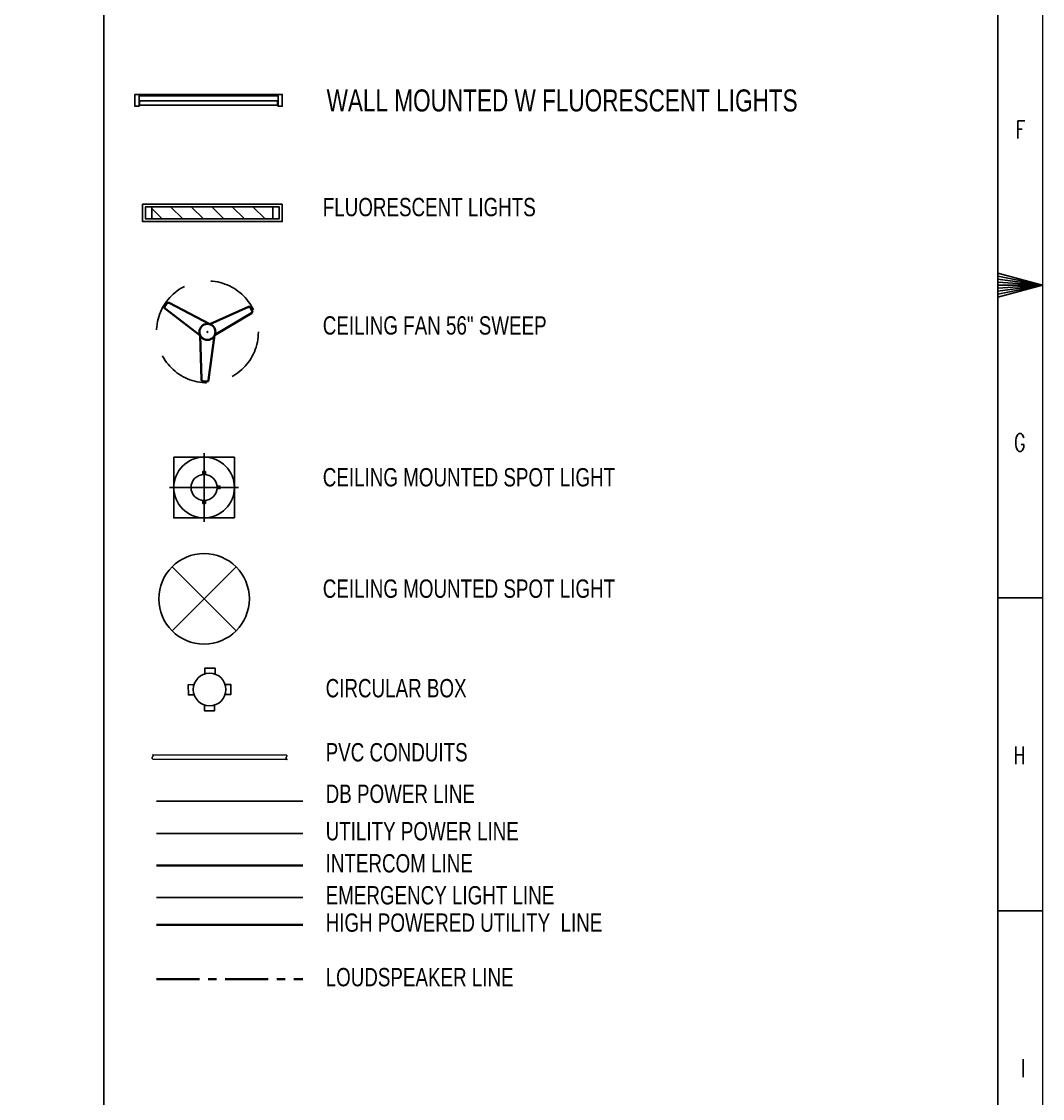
# Model space of a CAD drawing. Header units: inches. Extents: x 112 to 4169, y -2569 to 841.
# Drawn here: x 913.8 to 1102.6, y 280.3 to 479.5 of the extents above; entities that cross this region are included whole.
import ezdxf

# ---------------------------------------------------------------- set-up
doc = ezdxf.new("R2010")
doc.units = ezdxf.units.IN
doc.header["$MEASUREMENT"] = 0
doc.linetypes.add('Bathroom _ King & Twin$0$CENTER', pattern=[50.8, 31.75, -6.35, 6.35, -6.35])
doc.linetypes.add('DASHED', pattern=[0.75, 0.5, -0.25])
doc.layers.add('E-CF-Ceiling-Fan', color=42, linetype='Continuous', lineweight=30)
for name, color, linetype in [('Lights', 7, 'Continuous'), ('Sockets', 7, 'Continuous'), ('TEG BORDER', 7, 'Continuous')]:
    doc.layers.add(name, color=color, linetype=linetype)
doc.styles.add('Swiss721', font='swisscl.ttf')
doc.styles.add('TEG BORDER', font='txt_qlt.shx', dxfattribs={"width": 0.7, "bigfont": 'hztxt.shx'})

# ---------------------------------------------------------------- blocks, each defined once
blk = doc.blocks.new('240 BORDER A2')
for p, q in [((589, 210), (594, 210)), ((592.75, 210), (590.25, 210)), ((594, 175), (589, 175)), ((594, 140), (589, 140))]:
    blk.add_line(p, q)
at = {"color": 5, "lineweight": 15}
blk.add_lwpolyline([(0, 420), (594, 420), (594, 0), (0, 0)], close=True, dxfattribs=at)
blk.add_lwpolyline([(5, 415), (589, 415), (589, 5), (5, 5)], close=True)
blk.add_lwpolyline([(594, 210), (589, 211.34), (589, 208.66), (594, 210), (589, 211), (589, 210.67), (594, 210), (589, 210.33), (589, 209.67), (594, 210), (589, 209.33), (589, 209), (594, 210)])
at = {"layer": 'TEG BORDER'}
blk.add_line((489, 116), (489, 415), dxfattribs=at)
at = {"char_height": 2, "width": 2, "attachment_point": 3, "style": 'TEG BORDER'}
for s, insert in [('F', (592.09, 228.39)), ('G', (592.09, 193.39)), ('H', (592.09, 158.39)), ('I', (592.09, 123.39))]:
    blk.add_mtext(s, dxfattribs=dict(at, insert=insert))
blk = doc.blocks.new('CF')
for p, q in [((-23.84, 14.22), (-22.76, 15.89)), ((-4.07, -2.11), (-23.55, 12.84)), ((1.35, 4.29), (-21.39, 16.19)), ((1.35, 4.29), (22.9, 13.97)), ((24.1, 13.48), (25.01, 11.71)), ((3.87, -1.9), (24.71, 10.43)), ((-4.07, -2.11), (-3.33, -26.62)), ((3.87, -1.9), (0.65, -26.82)), ((-0.39, -27.76), (-2.38, -27.66))]:
    blk.add_line(p, q)
for radius in [4.48, 0.0888]:
    blk.add_circle((0, 0), radius)
for centre, radius, start, end in [((-23.01, 13.68), 0.996, 147.13508, 237.13508), ((-21.93, 15.35), 0.996, 57.13508, 147.13508), ((23.21, 13.03), 0.996, 27.13508, 117.13508), ((24.09, 11.25), 1.03, 299.25484, 26.43573), ((-2.33, -26.67), 0.996, 177.13508, 267.13508), ((-0.34, -26.77), 0.996, 267.13508, 357.13508)]:
    blk.add_arc(centre, radius, start, end)
blk = doc.blocks.new('A$C63C712C3')
at = {"ltscale": 2}
for p, q in [((39.8, 42), (33.8, 42)), ((39.8, 15.9), (33.8, 15.9)), ((1230.6, 42), (1236.6, 42)), ((1230.6, 15.9), (1236.6, 15.9))]:
    blk.add_line(p, q, dxfattribs=at)
for points in [[(35.5, 102.6), (0, 102.6), (0, 0), (35.5, 0)], [(35.5, 102.6), (1235.5, 102.6), (1235.5, 90.2), (35.5, 90.2)], [(1235.5, 102.6), (1270.9, 102.6), (1270.9, 0), (1235.5, 0)], [(39.8, 47.6), (1230.6, 47.6), (1230.6, 10.1), (39.8, 10.1)]]:
    blk.add_lwpolyline(points, close=True, dxfattribs=at)

msp = doc.modelspace()

# ---------------------------------------------------------------- hatches: boundary and pattern name
h = msp.add_hatch()
h.set_pattern_fill('ANSI31', color=256, scale=21.528028, angle=90)
h.set_pattern_definition([(135, (1004.2895, 321.4376), (-1.902827, -1.902827), [])])
h.paths.add_polyline_path([(937.91, 445.25), (937.91, 442.99), (960.3, 442.99), (960.3, 445.25)])

# ---------------------------------------------------------------- linework, layer by layer
at = {"color": 1}
msp.add_line((938.77, 335.28), (965.81, 335.28), dxfattribs=at)
at = {"color": 3}
msp.add_line((938.77, 329.35), (965.81, 329.35), dxfattribs=at)
msp.add_line((938.77, 329.35), (965.81, 329.35), dxfattribs=at)
msp.add_line((938.77, 323.42), (965.81, 323.42))
at = {"color": 192, "lineweight": 30}
msp.add_line((938.77, 323.42), (965.81, 323.42), dxfattribs=at)
at = {"color": 6}
msp.add_line((938.77, 317.49), (965.81, 317.49), dxfattribs=at)
at = {"color": 4}
msp.add_line((938.77, 312.44), (965.81, 312.44), dxfattribs=at)
at = {"color": 4, "lineweight": 30}
msp.add_line((938.77, 312.44), (965.81, 312.44), dxfattribs=at)
at = {"color": 136, "linetype": 'Bathroom _ King & Twin$0$CENTER', "lineweight": 30, "ltscale": 0.25}
msp.add_line((938.77, 302.36), (965.81, 302.36), dxfattribs=at)
for points in [[(962.02, 445.71), (962.02, 442.49), (936.19, 442.49), (936.19, 445.71)], [(961.45, 445.25), (961.45, 442.99), (936.75, 442.99), (936.75, 445.25)], [(936.75, 442.99), (936.75, 445.25), (937.91, 445.25), (937.91, 442.99)], [(961.45, 442.99), (961.45, 445.25), (960.3, 445.25), (960.3, 442.99)]]:
    msp.add_lwpolyline(points, close=True)
for points in [[(947.8, 395.72), (947.8, 396.26), (947.33, 396.26), (947.33, 395.72)], [(947.51, 394.61), (947.57, 394.61)], [(949.97, 393.1), (950.51, 393.11), (950.51, 393.59), (949.96, 393.58)], [(947.8, 390.92), (947.8, 390.38), (947.33, 390.38), (947.33, 390.92)], [(947.73, 358.86), (947.73, 359.92), (949.61, 359.92), (949.61, 358.8)], [(945.69, 356.86), (944.63, 356.84), (944.66, 354.96), (945.72, 354.98)], [(951.45, 356.9), (952.51, 356.9), (952.51, 355.02), (951.45, 355.02)], [(949.52, 353.1), (949.52, 352.03), (947.64, 352.03), (947.64, 353.1)]]:
    msp.add_lwpolyline(points)
msp.add_lwpolyline([(962.84, 343.84, -0.56347), (962.84, 343.57, 0.380478), (962.88, 343), (938.08, 343.09, -0.456322), (938.08, 343.57, 0.605884), (938.08, 343.85)], format="xyb", close=True)
at = {"linetype": 'DASHED', "ltscale": 20}
msp.add_circle((948.19, 422.1), 9.42, dxfattribs=at)
for centre, radius in [((947.57, 393.32), 2.41), ((948.58, 355.96), 3.02)]:
    msp.add_circle(centre, radius)
at = {"layer": 'Lights', "color": 40}
for p, q in [((947.57, 399.68), (947.57, 386.96)), ((941.2, 393.32), (953.93, 393.32)), ((941.65, 378.64), (953.48, 366.81)), ((941.65, 366.81), (953.48, 378.64))]:
    msp.add_line(p, q, dxfattribs=at)
at = {"layer": 'Lights'}
msp.add_lwpolyline([(953.18, 387.71), (941.95, 387.71), (941.95, 398.93), (953.18, 398.93)], close=True, dxfattribs=at)
for centre, radius in [((947.57, 393.32), 5.61), ((947.57, 372.73), 8.37)]:
    msp.add_circle(centre, radius, dxfattribs=at)

# ---------------------------------------------------------------- block references
at = {"xscale": 1.652949273830399, "yscale": 1.652949273830399, "zscale": 1.652949273830399}
msp.add_blockref('240 BORDER A2', (120.75, 83.63), dxfattribs=at)
at = {"layer": 'E-CF-Ceiling-Fan', "lineweight": 0, "xscale": 0.3305423980700439, "yscale": 0.3305423980700439, "zscale": 0.3305423980671144}
msp.add_blockref('CF', (948.19, 422.1), dxfattribs=at)
at = {"layer": 'Lights', "lineweight": 0, "xscale": 0.02142431015372569, "yscale": 0.021424310159599, "zscale": 0.02142431016141771}
msp.add_blockref('A$C63C712C3', (934.79, 463.82), dxfattribs=at)

# ---------------------------------------------------------------- texts
at = {"layer": 'Sockets', "color": 0, "style": 'Swiss721'}
for s, height, p in [('WALL MOUNTED W FLUORESCENT LIGHTS ', 4.0678, (970.23, 462.87)), ('FLUORESCENT LIGHTS ', 3.3899, (969.52, 443.49)), ('CEILING FAN 56" SWEEP', 3.3899, (969.52, 421.6)), ('CEILING MOUNTED SPOT LIGHT', 3.3899, (969.52, 393.52)), ('CEILING MOUNTED SPOT LIGHT', 3.3899, (969.52, 372.92)), ('CIRCULAR BOX', 3.3899, (970.05, 354.51)), ('PVC CONDUITS', 3.3899, (970.05, 342.66)), ('DB POWER LINE', 3.3899, (970.05, 334.98)), ('UTILITY POWER LINE', 3.3899, (970.05, 328.06)), ('INTERCOM LINE', 3.3899, (970.05, 322.13)), ('EMERGENCY LIGHT LINE', 3.3899, (970.05, 316.21)), ('HIGH POWERED UTILITY  LINE', 3.3899, (970.05, 311.15)), ('LOUDSPEAKER LINE', 3.3899, (970.05, 301.07))]:
    msp.add_text(s, height=height, dxfattribs=at).set_placement(p)

doc.saveas('drawing.dxf')
